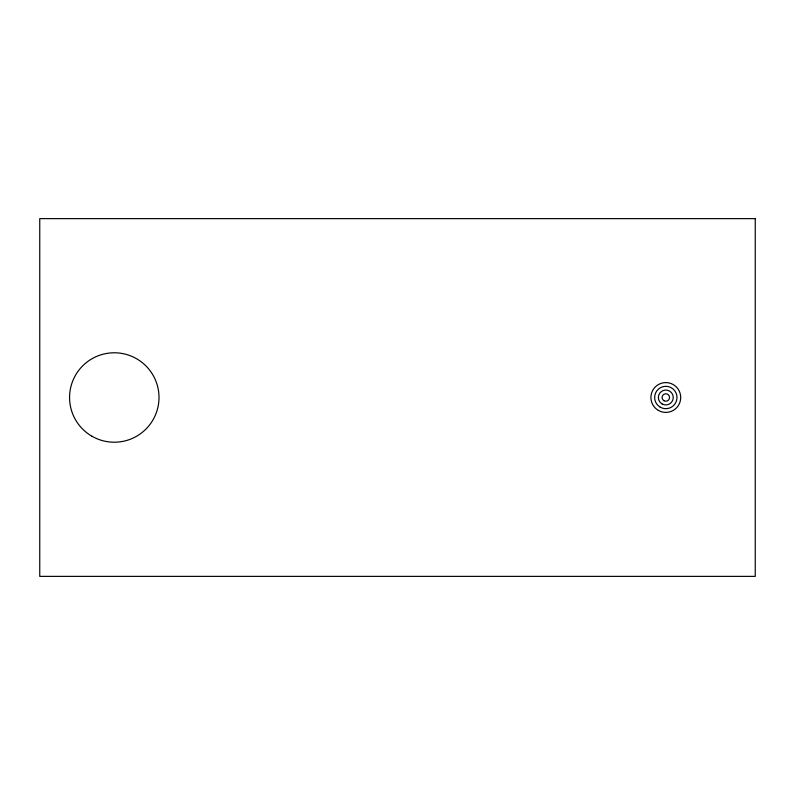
<?xml version="1.0" encoding="UTF-8"?>
<svg xmlns="http://www.w3.org/2000/svg" width="795" height="795" viewBox="0 0 795 795"><rect width="100%" height="100%" fill="white"/><g stroke="black" fill="none" stroke-linecap="round" stroke-linejoin="round"><path stroke-width="1.19" d="M755.25 218.625L39.75 218.625L39.75 576.375L755.25 576.375L755.25 218.625M663.944 400.73A3.727 3.727 0 0 0 669.539 397.5A3.727 3.727 0 0 0 663.944 394.27A3.727 3.727 0 0 0 663.944 400.73M662.086 403.959A7.453 7.453 0 0 0 673.266 397.5A7.453 7.453 0 0 0 662.086 391.041A7.453 7.453 0 0 0 662.086 403.959M660.228 407.179A11.18 11.18 0 0 0 676.992 397.5A11.18 11.18 0 0 0 660.228 387.821A11.18 11.18 0 0 0 660.228 407.179M658.359 410.409A14.906 14.906 0 0 0 680.719 397.5A14.906 14.906 0 0 0 658.359 384.591A14.906 14.906 0 0 0 658.359 410.409M91.922 436.226A44.719 44.719 0 0 0 159 397.5A44.719 44.719 0 0 0 91.922 358.774A44.719 44.719 0 0 0 91.922 436.226"/></g></svg>
